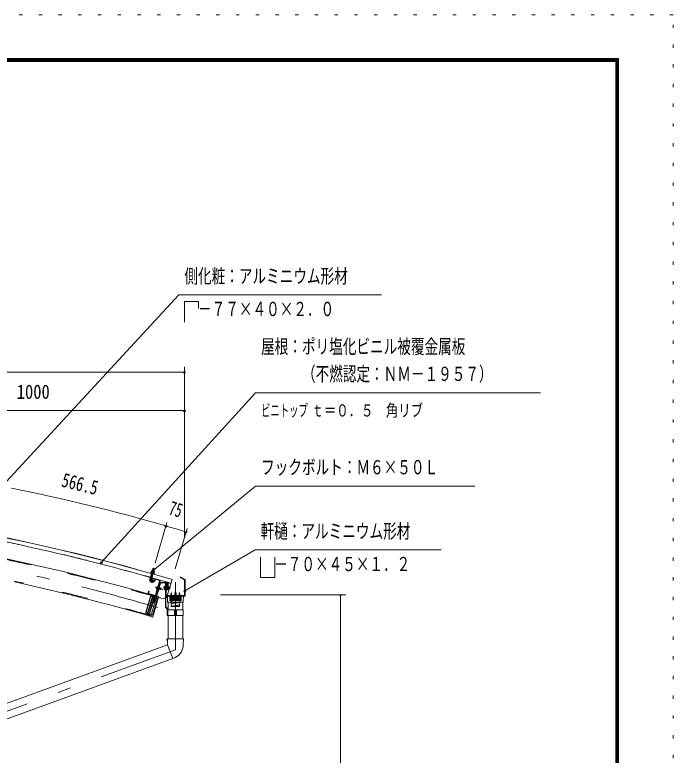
# Model space of a CAD drawing. Units: millimetres, scale not verified. Extents: x -25778 to 25782, y -10500 to 10500.
# Drawn here: x 19772 to 25782, y 3746 to 10500 of the extents above; entities that cross this region are included whole.
import ezdxf
from ezdxf.enums import TextEntityAlignment as Align

# ---------------------------------------------------------------- set-up
doc = ezdxf.new("R2010")
doc.units = ezdxf.units.MM
doc.header["$LTSCALE"] = 60
for name, pattern in [('USER2', [10, 4, -6]), ('USER3', [24, 12, -5, 2, -5]), ('USER4', [3, 0.5, -2.5])]:
    doc.linetypes.add(name, pattern=pattern)
for name, color, linetype, lineweight in [('0-6_2-0BOLD', 7, 'Continuous', 18), ('0-7_2-1HIDDEN', 3, 'USER2', 18), ('0-8_2-2CENTER', 3, 'USER3', 18), ('0-9_2-4THIN', 4, 'Continuous', 18), ('0-A_2-5DIM', 3, 'Continuous', 18), ('0-C_F-F', 5, 'Continuous', 18), ('0-D_F-E_J_ADD', 5, 'USER4', 18)]:
    doc.layers.add(name, color=color, linetype=linetype, lineweight=lineweight)
doc.styles.add('ＭＳ ゴシック', font='')
doc.styles.get('ＭＳ ゴシック').set_extended_font_data('MS Gothic')

msp = doc.modelspace()

# ---------------------------------------------------------------- linework, layer by layer
at = {"layer": '0-6_2-0BOLD'}
for p, q in [((21004.17, 5350.83), (21019.23, 5402.88)), ((21022.35, 5412.64), (21025.48, 5423.47)), ((21039.35, 5419.46), (21036.21, 5408.63)), ((21026.69, 5374.69), (21012.28, 5378.86)), ((21033.64, 5398.71), (21018.58, 5346.66)), ((21026.14, 5354.81), (21021.42, 5338.48)), ((21034.94, 5356.43), (21091.61, 5340.03)), ((21092.72, 5343.87), (21036.05, 5360.27)), ((21164.17, 5200.56), (21208.06, 5349.25)), ((21041.34, 5137.52), (21098.19, 5333.96)), ((21094.34, 5335.08), (21057.09, 5206.35)), ((21089.79, 5258.57), (21091.05, 5274.35)), ((21094.59, 5317.31), (21093.46, 5317.63)), ((21095.02, 5270.99), (21094.94, 5259.3)), ((21099, 5322.83), (21154.76, 5322.83)), ((21101.98, 5256.34), (21102.89, 5270.92)), ((21103.25, 5270.82), (21102.34, 5256.23)), ((21147.01, 5280.05), (21138.23, 5280.05)), ((21147.01, 5288.46), (21151.01, 5288.46)), ((21154.76, 5314.33), (21151.01, 5314.33)), ((21151.01, 5310.33), (21154.76, 5310.33)), ((21168.01, 5314.33), (21158.51, 5314.33)), ((21160.97, 5290.33), (21162.23, 5282.83)), ((21162.23, 5280.05), (21173.5, 5280.05)), ((21178.51, 5265.33), (21178.51, 5280.33)), ((20994.35, 5216.18), (21051.03, 5199.78)), ((21052.14, 5203.63), (20995.46, 5220.03)), ((21083.69, 5260.34), (21083.43, 5260.42)), ((21085.46, 5262.04), (21085.5, 5267.64)), ((21108.64, 5266.6), (21109.44, 5263.35)), ((21138.23, 5265.62), (21147.01, 5265.62)), ((21151.01, 5257.21), (21147.01, 5257.21)), ((21162.23, 5262.83), (21160.97, 5255.33)), ((21173.5, 5265.62), (21162.23, 5265.62)), ((21032.95, 5008.12), (21085.15, 5188.21)), ((21082.59, 5192.85), (21066.98, 5197.38)), ((21167.26, 5143.54), (21166.25, 5197.83)), ((21307.25, 5141.08), (21169.76, 5141.08)), ((21171.01, 5141.08), (21171.01, 5071.83)), ((21306.01, 5071.83), (21306.01, 5141.08)), ((21310.76, 5197.83), (21309.75, 5143.54)), ((21168.5, 5079.33), (21164.51, 5079.33)), ((21229.76, 5021.83), (21229.76, 5071.83)), ((21249.01, 5071.83), (21249.01, 5021.83)), ((21171.01, 5021.83), (21171.01, 4806.39)), ((21229.76, 5046.83), (21249.01, 5046.83)), ((21306.01, 4806.39), (21306.01, 5021.83)), ((19114.34, 4006.94), (21167.22, 4754.13)), ((21213.39, 4627.27), (19160.52, 3880.08))]:
    msp.add_line(p, q, dxfattribs=at)
for points in [[(21014.27, 5414.98), (21044.29, 5406.29), (21043.18, 5402.45), (21013.16, 5411.14)], [(21072.67, 5245.57), (21086.45, 5293.64), (21092.46, 5291.91), (21078.68, 5243.85)], [(21162.23, 5258.46), (21162.23, 5287.21), (21173.5, 5287.21), (21174.72, 5285.08), (21174.72, 5260.58), (21173.5, 5258.46)]]:
    msp.add_lwpolyline(points, close=True, dxfattribs=at)
for points in [[(21043.09, 5406.64), (21046.23, 5417.47), (21044.52, 5419.24), (21020.99, 5426.05), (21018.61, 5425.46), (21015.47, 5414.63)], [(21025.55, 5424.73), (21032.5, 5448.74), (21046.91, 5444.58), (21039.96, 5420.56)], [(21032.5, 5448.74), (21035.6, 5450.45), (21045.2, 5447.67), (21046.91, 5444.58)], [(21021.42, 5338.48), (21025.26, 5337.37), (21029.98, 5353.7)], [(21029.4, 5338.01), (21044.73, 5346.46), (21051.97, 5333.32), (21036.64, 5324.87)], [(21154.76, 5319.08), (21154.76, 5201.58), (21322.26, 5201.58), (21322.26, 5345.67), (21280.83, 5369.59), (21282.7, 5372.83), (21326.01, 5347.83), (21326.01, 5197.83), (21151.01, 5197.83)], [(21070.85, 5253.9), (21069.86, 5254.19), (21079.59, 5287.81), (21080.58, 5287.53)], [(21154.76, 5319.08), (21099, 5319.08), (21075.8, 5238.17), (21072.19, 5239.21), (21095.39, 5320.12)], [(21090.69, 5274.45), (21088.92, 5272.75), (21087.11, 5273.27)], [(21098.19, 5316.26), (21101.14, 5315.41), (21088.81, 5272.78)], [(21088.92, 5272.75), (21088.85, 5261.06), (21089.43, 5258.68), (21090.69, 5274.45), (21091.05, 5274.35), (21091.64, 5271.96), (21091.56, 5260.28), (21089.79, 5258.57), (21089.43, 5258.68)], [(21091.64, 5271.96), (21095.02, 5270.99), (21096.79, 5272.68), (21095.53, 5256.91), (21094.94, 5259.3), (21091.56, 5260.28)], [(21095.53, 5256.91), (21095.89, 5256.81), (21097.15, 5272.58), (21096.79, 5272.68)], [(21097.15, 5272.58), (21097.74, 5270.2), (21097.66, 5258.51), (21095.89, 5256.81)], [(21097.66, 5258.51), (21099.53, 5257.97), (21101.52, 5258.19), (21101.12, 5269.22), (21097.74, 5270.2)], [(21101.12, 5269.22), (21102.89, 5270.92), (21103.25, 5270.82), (21104.02, 5267.69), (21104.75, 5258.55), (21102.34, 5256.23), (21101.98, 5256.34), (21101.52, 5258.19)], [(21147.01, 5258.46), (21138.23, 5258.46), (21137.01, 5260.58), (21137.01, 5285.08), (21138.23, 5287.21), (21147.01, 5287.21)], [(21310.26, 5021.83), (21164.51, 5021.83), (21164.51, 5079.33), (21147.01, 5096.83), (21147.01, 5310.33)], [(21151.01, 5310.33), (21151.01, 5098.49), (21168.5, 5080.99), (21168.5, 5021.83)], [(21158.51, 5319.08), (21158.51, 5247.83), (21154.76, 5247.83)], [(21158.51, 5310.33), (21168.01, 5310.33), (21168.01, 5294.33), (21172.01, 5294.33), (21172.01, 5310.33)], [(21158.51, 5255.74), (21160.97, 5255.33), (21160.97, 5290.33), (21158.51, 5289.92)], [(21174.72, 5280.33), (21178.51, 5280.33), (21181.01, 5277.83), (21181.01, 5267.83), (21178.51, 5265.33), (21174.72, 5265.33)], [(20992.74, 5224.98), (20997.46, 5241.31), (20993.62, 5242.42), (20988.89, 5226.09)], [(21085.68, 5261.98), (21049.02, 5135.3), (21041.34, 5137.52)], [(21088.85, 5261.06), (21085.46, 5262.04), (21083.69, 5260.34), (21083.8, 5261.73)], [(21104.75, 5258.55), (21114.14, 5259.6), (21109.44, 5263.35), (21109.06, 5259.03), (21108.28, 5266.7), (21106.9, 5265.38), (21104.02, 5267.69)], [(21106.9, 5265.38), (21109.06, 5259.03), (21108.64, 5266.6), (21108.28, 5266.7)], [(21196.01, 5201.58), (21201, 5226.58), (21203.51, 5226.58), (21203.51, 5201.58)], [(21232.06, 5201.58), (21232.06, 5226.58), (21244.96, 5226.58), (21244.96, 5201.58)], [(21273.51, 5201.58), (21273.51, 5226.58), (21276, 5226.58), (21281.01, 5201.58)], [(21066.98, 5197.38), (21012.7, 5010.09), (21028.3, 5005.56)], [(21168.5, 5071.83), (21310.26, 5071.83), (21310.26, 5021.83)], [(21166.26, 4806.39), (21160.26, 4801.39), (21160.26, 4796.39), (21166.46, 4796.39)], [(21167.31, 4753.89), (21166.26, 4806.39), (21310.75, 4806.39), (21309.69, 4752.94)], [(21167.31, 4753.89), (21213.31, 4627.5), (21236.98, 4635.85)]]:
    msp.add_lwpolyline(points, dxfattribs=at)
for centre, radius, start, end in [((15820.2, -12905.1), 19031.62, 73.55577, 88.07326), ((15820.2, -12905.1), 19032.88, 73.55577, 88.07326), ((15820.2, -12905.1), 18995.38, 74.14726, 78.36084), ((15820.2, -12905.1), 18845.38, 73.8607, 78.6474), ((21013.07, 5408.56), 2.5, 73.8607, 253.8607), ((21020.76, 5420.04), 5.83, 36.0182, 73.8607), ((21026.69, 5401.67), 21.84, 54.56461, 93.15678), ((21041.51, 5414.04), 5.83, 73.8607, 111.70319), ((21025.78, 5344.58), 22.5, 163.8607, 298.8607), ((21025.78, 5344.58), 7.5, 163.8607, 298.8607), ((15820.2, -12905.1), 18995.38, 73.55577, 74.10202), ((21033.82, 5352.59), 8, 73.8607, 163.8607), ((21033.82, 5352.59), 4, 73.8607, 163.8607), ((21041.88, 5400.22), 2.5, 253.86072, 73.8607), ((21090.5, 5336.19), 4, 343.86072, 73.8607), ((21090.5, 5336.19), 8, 343.86072, 73.8607), ((15820.2, -12905.1), 18654.62, 73.8364, 77.76871), ((21088.68, 5266.96), 22.75, 113.57584, 214.14557), ((21078.1, 5270.03), 11.73, 121.67393, 206.04745), ((21099, 5319.08), 3.75, 90, 163.99217), ((21158.84, 5272.83), 21.84, 160.7039, 199.29608), ((21142.84, 5283.63), 5.83, 180, 217.84248), ((21151.01, 5310.33), 4, 90, 180), ((21154.76, 5319.08), 3.75, 0, 90), ((21168.01, 5310.33), 4, 0, 90), ((21152.88, 5272.83), 21.84, 340.70392, 19.29608), ((21168.89, 5283.63), 5.83, 322.1575, 0), ((20996.58, 5223.87), 8, 163.8607, 253.8607), ((20996.58, 5223.87), 4, 163.8607, 253.8607), ((21053.25, 5207.47), 8, 253.8607, 343.8607), ((21053.25, 5207.47), 4, 253.8607, 343.8607), ((21128.2, 5211.17), 37.5, 253.66959, 343.55577), ((21142.84, 5262.04), 5.83, 142.1575, 180), ((21168.89, 5262.04), 5.83, 0, 37.84248), ((21081.55, 5189.25), 3.75, 343.83641, 73.8364), ((15820.2, -12905.1), 18840.38, 73.66959, 73.77559), ((21169.76, 5143.58), 2.5, 181.05997, 270), ((21307.25, 5143.58), 2.5, 270, 358.94002), ((21029.35, 5009.16), 3.75, 253.8364, 343.8364), ((21174.71, 4755.64), 135, 297.46495, 358.85423)]:
    msp.add_arc(centre, radius, start, end, dxfattribs=at)
at = {"layer": '0-7_2-1HIDDEN'}
for p, q in [((20984.98, 5027.59), (21034.18, 5197.36)), ((21000.11, 5023.23), (21049.31, 5192.99)), ((21069.27, 5176.54), (21010.44, 5193.59)), ((21013.37, 5194.7), (21026.33, 5190.94)), ((21031.85, 5189.34), (21041.46, 5186.55)), ((21072.68, 5170.35), (21031.97, 5029.88)), ((21046.98, 5184.95), (21062.11, 5180.57)), ((21187.54, 5187.83), (21187.54, 5157.83)), ((21187.89, 5157.83), (21187.89, 5187.83)), ((21188.38, 5187.83), (21188.38, 5157.83)), ((21188.5, 5195.33), (21188.5, 5197.83)), ((21189, 5157.83), (21189, 5187.83)), ((21189.76, 5187.83), (21189.76, 5157.83)), ((21190.66, 5157.83), (21190.66, 5187.83)), ((21191.69, 5187.83), (21191.69, 5157.83)), ((21192.84, 5157.83), (21192.84, 5187.83)), ((21194.12, 5187.83), (21194.12, 5157.83)), ((21195.52, 5157.83), (21195.52, 5187.83)), ((21197.04, 5187.83), (21197.04, 5157.83)), ((21198.68, 5157.83), (21198.68, 5187.83)), ((21198.76, 5154.31), (21221.59, 5157.83)), ((21198.84, 5157.83), (21198.98, 5154.34)), ((21199.92, 5129.85), (21199.12, 5150.59)), ((21199.33, 5150.6), (21238.51, 5156.65)), ((21277.57, 5142.12), (21199.7, 5129.81)), ((21277.42, 5138.3), (21200.28, 5126.11)), ((21200.42, 5187.83), (21200.42, 5157.83)), ((21202.27, 5187.83), (21202.27, 5157.83)), ((21204.21, 5157.83), (21204.21, 5187.83)), ((21206.25, 5187.83), (21206.25, 5157.83)), ((21208.38, 5157.83), (21208.38, 5187.83)), ((21210.59, 5187.83), (21210.59, 5157.83)), ((21212.88, 5157.83), (21212.88, 5187.83)), ((21215.24, 5187.83), (21215.24, 5157.83)), ((21217.66, 5157.83), (21217.66, 5187.83)), ((21220.14, 5187.83), (21220.14, 5157.83)), ((21222.67, 5157.83), (21222.67, 5187.83)), ((21225.24, 5157.83), (21225.24, 5187.83)), ((21227.85, 5187.83), (21227.85, 5157.83)), ((21230.49, 5157.83), (21230.49, 5187.83)), ((21233.15, 5187.83), (21233.15, 5157.83)), ((21235.82, 5157.83), (21235.82, 5187.83)), ((21241.19, 5157.83), (21241.19, 5187.83)), ((21243.86, 5187.83), (21243.86, 5157.83)), ((21246.52, 5157.83), (21246.52, 5187.83)), ((21249.16, 5187.83), (21249.16, 5157.83)), ((21251.77, 5157.83), (21251.77, 5187.83)), ((21254.34, 5187.83), (21254.34, 5157.83)), ((21256.87, 5157.83), (21256.87, 5187.83)), ((21259.35, 5187.83), (21259.35, 5157.83)), ((21261.77, 5157.83), (21261.77, 5187.83)), ((21264.13, 5187.83), (21264.13, 5157.83)), ((21266.42, 5157.83), (21266.42, 5187.83)), ((21268.63, 5187.83), (21268.63, 5157.83)), ((21270.76, 5157.83), (21270.76, 5187.83)), ((21272.8, 5187.83), (21272.8, 5157.83)), ((21274.74, 5157.83), (21274.74, 5187.83)), ((21276.59, 5187.83), (21276.59, 5157.83)), ((21276.62, 5117.58), (21277.42, 5138.34)), ((21278.36, 5162.83), (21277.56, 5142.08)), ((21278.34, 5157.83), (21278.34, 5187.83)), ((21279.97, 5187.83), (21279.97, 5157.83)), ((21281.49, 5157.83), (21281.49, 5187.83)), ((21282.89, 5187.83), (21282.89, 5157.83)), ((21284.17, 5157.83), (21284.17, 5187.83)), ((21285.33, 5187.83), (21285.33, 5157.83)), ((21286.35, 5157.83), (21286.35, 5187.83)), ((21287.25, 5187.83), (21287.25, 5157.83)), ((21288.01, 5157.83), (21288.01, 5187.83)), ((21288.64, 5187.83), (21288.64, 5157.83)), ((21289.12, 5157.83), (21289.12, 5187.83)), ((21289.48, 5187.83), (21289.48, 5157.83)), ((21200.06, 5126.08), (21200.86, 5105.35)), ((21200.63, 5105.31), (21276.62, 5117.62)), ((21276.48, 5113.8), (21201.23, 5101.61)), ((21025.77, 5026.47), (20966.95, 5043.52)), ((20968.83, 5041.02), (20981.79, 5037.26)), ((20987.31, 5035.66), (20996.92, 5032.88)), ((21002.44, 5031.28), (21017.57, 5026.89))]:
    msp.add_line(p, q, dxfattribs=at)
for points in [[(21010.69, 5194.43), (20966.7, 5042.68), (20968.41, 5039.58), (21013.78, 5196.14)], [(21291.01, 5195.33), (21186.01, 5195.33), (21186.01, 5187.83), (21291.01, 5187.83)]]:
    msp.add_lwpolyline(points, close=True, dxfattribs=at)
for points in [[(21030.78, 5198.33), (21028.04, 5196.82), (20980.09, 5031.38), (20981.64, 5028.55)], [(21045.94, 5193.96), (21043.16, 5192.44), (20995.21, 5027), (20996.76, 5024.2)], [(21289.76, 5187.83), (21289.76, 5157.83), (21187.26, 5157.83), (21187.26, 5187.83)], [(21188.5, 5197.83), (21288.5, 5197.83), (21288.5, 5195.33)], [(21201, 5101.58), (21276, 5101.58), (21276.48, 5113.83)]]:
    msp.add_lwpolyline(points, dxfattribs=at)
for centre, radius, start, end in [((15820.2, -12905.1), 18840.38, 73.77559, 88.07326), ((15820.2, -12905.1), 18838.38, 73.8364, 87.79263), ((15820.2, -12905.1), 18996.62, 74.14725, 78.36087), ((15820.2, -12905.1), 18996.62, 73.55577, 74.10199), ((15820.2, -12905.1), 18661.62, 73.8364, 77.79185), ((21067.88, 5171.74), 5, 343.83641, 73.8364), ((21199.05, 5152.46), 1.88, 98.77223, 278.77222), ((21277.49, 5140.21), 1.88, 267.79741, 87.79738), ((21199.99, 5127.96), 1.88, 98.98212, 278.98212), ((21200.93, 5103.46), 1.88, 99.20219, 279.20218), ((21276.55, 5115.71), 1.88, 267.79741, 87.79738), ((21027.17, 5031.27), 5, 253.8364, 343.8364)]:
    msp.add_arc(centre, radius, start, end, dxfattribs=at)
at = {"layer": '0-8_2-2CENTER'}
for p, q in [((21042.49, 5456.27), (21011.37, 5348.75)), ((21033.02, 5331.44), (21054.92, 5343.51)), ((21052.15, 5277.53), (21123.27, 5256.95)), ((21129.5, 5272.83), (21192.01, 5272.83))]:
    msp.add_line(p, q, dxfattribs=at)
msp.add_lwpolyline([(21238.51, 5324.83), (21238.51, 4708.24), (19045.2, 3909.94), (19045.2, 787.72), (19158.06, 746.64)], dxfattribs=at)
for centre, radius, start, end in [((15820.2, -12905.1), 18750, 73.71976, 87.96529), ((21025.78, 5344.58), 15, 163.8607, 298.8607)]:
    msp.add_arc(centre, radius, start, end, dxfattribs=at)
at = {"layer": '0-9_2-4THIN'}
for p, q in [((21034.18, 5449.67), (21026.85, 5424.35)), ((21038.66, 5420.94), (21045.99, 5446.25)), ((21013.58, 5378.49), (21011.63, 5376.61)), ((21013.58, 5378.49), (21020.53, 5402.5)), ((21174.72, 5278.98), (21179.86, 5278.98)), ((21179.86, 5266.69), (21174.72, 5266.69))]:
    msp.add_line(p, q, dxfattribs=at)
msp.add_lwpolyline([(21032.34, 5399.08), (21025.39, 5375.07), (21026.04, 5372.44)], dxfattribs=at)
at = {"layer": '0-A_2-5DIM'}
for p, q in [((21270.2, 7944.65), (19199.38, 5706.36)), ((21270.2, 7944.65), (23120.2, 7944.65)), ((21448.98, 7821.7), (21448.98, 7886.09)), ((16320.19, 7239.65), (21320.19, 7239.65)), ((21330.19, 7239.65), (21310.19, 7239.65)), ((21320.19, 7289.65), (21320.19, 5731.1)), ((21970.2, 7052.59), (20563.13, 5506.01)), ((21970.2, 7052.59), (24570.2, 7052.59)), ((16320.19, 6889.65), (21320.19, 6889.65)), ((21330.19, 6889.65), (21310.19, 6889.65)), ((21054.9, 5499.18), (21161.44, 5867.34)), ((21162.7, 5837.13), (21142.7, 5837.13)), ((21345.49, 5814.88), (21236.76, 5446.48)), ((21346.22, 5783.49), (21326.22, 5783.49)), ((22015.12, 5368.04), (22015.12, 5551.98)), ((20573.13, 5506.01), (20553.13, 5506.01)), ((21041.38, 5428.76), (21021.38, 5428.76)), ((21334.36, 5244.18), (21314.36, 5244.18)), ((21650.33, 5210.33), (22795.19, 5210.33)), ((22755.18, 5210.33), (22735.18, 5210.33)), ((22745.18, 5210.33), (22745.18, 594.65))]:
    msp.add_line(p, q, dxfattribs=at)
for points in [[(21448.98, 7886.09), (21320.2, 7886.09), (21320.2, 7694.65)], [(21031.38, 5428.76), (21970.2, 6201.4), (23970.2, 6201.4)], [(23665.12, 5618.04), (21965.12, 5618.04), (21324.36, 5244.18)], [(22146.76, 5551.98), (22146.76, 5368.04), (22015.12, 5368.04)]]:
    msp.add_lwpolyline(points, dxfattribs=at)
for centre, radius, start, end in [((21320.19, 7239.65), 10, 180, 0), ((21320.19, 6889.65), 10, 180, 0), ((16317.85, -10870.93), 17393.53, 73.86102, 78.64738), ((21152.7, 5837.13), 10, 180, 0), ((11163.28, -28683.98), 35937.38, 73.55623, 73.86107), ((21336.22, 5783.49), 10, 180, 0), ((20563.13, 5506.01), 10, 180, 0), ((21031.38, 5428.76), 10, 180, 0), ((21324.36, 5244.18), 10, 180, 0), ((22745.18, 5210.33), 10, 180, 0)]:
    msp.add_arc(centre, radius, start, end, dxfattribs=at)
at = {"layer": '0-C_F-F'}
for points in [[(-3418.39, 10099.72), (-3418.39, -10000.28), (25281.61, -10000.28), (25281.61, 10099.72)], [(-3415.89, 10097.22), (25279.11, 10097.22), (25279.11, -9997.78), (-3415.89, -9997.78)], [(-3413.39, 10094.72), (-3413.39, -9995.28), (25276.61, -9995.28), (25276.61, 10094.72)], [(-3410.89, 10092.22), (25274.11, 10092.22), (25274.11, -9992.78), (-3410.89, -9992.78)], [(-3408.39, 10089.72), (25271.61, 10089.72), (25271.61, -9990.28), (-3408.39, -9990.28)], [(-3405.89, 10087.22), (25269.11, 10087.22), (25269.11, -9987.78), (-3405.89, -9987.78)], [(-3403.39, 10084.72), (25266.61, 10084.72), (25266.61, -9985.28), (-3403.39, -9985.28)], [(-3400.89, 10082.22), (-3400.89, -9982.78), (25264.11, -9982.78), (25264.11, 10082.22)], [(-3398.39, 10079.72), (-3398.39, -9980.28), (25261.61, -9980.28), (25261.61, 10079.72)], [(-3395.89, 10077.22), (-3395.89, -9977.78), (25259.11, -9977.78), (25259.11, 10077.22)], [(-3393.39, 10074.72), (25256.61, 10074.72), (25256.61, -9975.28), (-3393.39, -9975.28)]]:
    msp.add_lwpolyline(points, close=True, dxfattribs=at)
at = {"layer": '0-D_F-E_J_ADD'}
msp.add_lwpolyline([(-3918.39, 10499.72), (-3918.39, -10500.28), (25781.61, -10500.28), (25781.61, 10499.72)], close=True, dxfattribs=at)

# ---------------------------------------------------------------- texts
at = {"layer": '0-A_2-5DIM', "color": 7, "style": 'ＭＳ ゴシック'}
for s, height, width, p in [('側化粧：アルミニウム形材', 130.2, 0.7, (21320.2, 8012.41)), ('\u3000－７７×４０×２．０', 130.2, 0.7, (21320.2, 7712.41)), ('屋根：ポリ塩化ビニル被覆金属板', 130.2, 0.7, (22020.2, 7370.36)), ('\u3000\u3000\u3000（不燃認定：ＮＭ－１９５７）', 130.2, 0.7, (22020.2, 7120.36)), ('1000', 130.2, 0.85, (19790.19, 6957.42)), ('ビニトップ ', 110.7, 0.55, (22020.2, 6802.59)), ('ｔ＝０．５\u3000角リブ', 110.7, 0.75, (22479.48, 6802.59)), ('フックボルト：Ｍ６×５０Ｌ', 130.2, 0.7, (22020.2, 6269.17)), ('軒樋：アルミニウム形材', 130.2, 0.7, (22015.12, 5685.8)), ('\u3000－７０×４５×１．２', 130.2, 0.7, (22015.12, 5385.8))]:
    msp.add_text(s, height=height, dxfattribs=dict(at, width=width)).set_placement(p, align=Align.BOTTOM_LEFT)
for s, rotation, width, p in [('566.5', 346.254, 0.75, (20181.57, 6160.07)), ('75', 343.708, 0.65, (21157.93, 5906.34))]:
    msp.add_text(s, height=130.2, rotation=rotation, dxfattribs=dict(at, width=width)).set_placement(p, align=Align.BOTTOM_LEFT)

doc.saveas('drawing.dxf')
